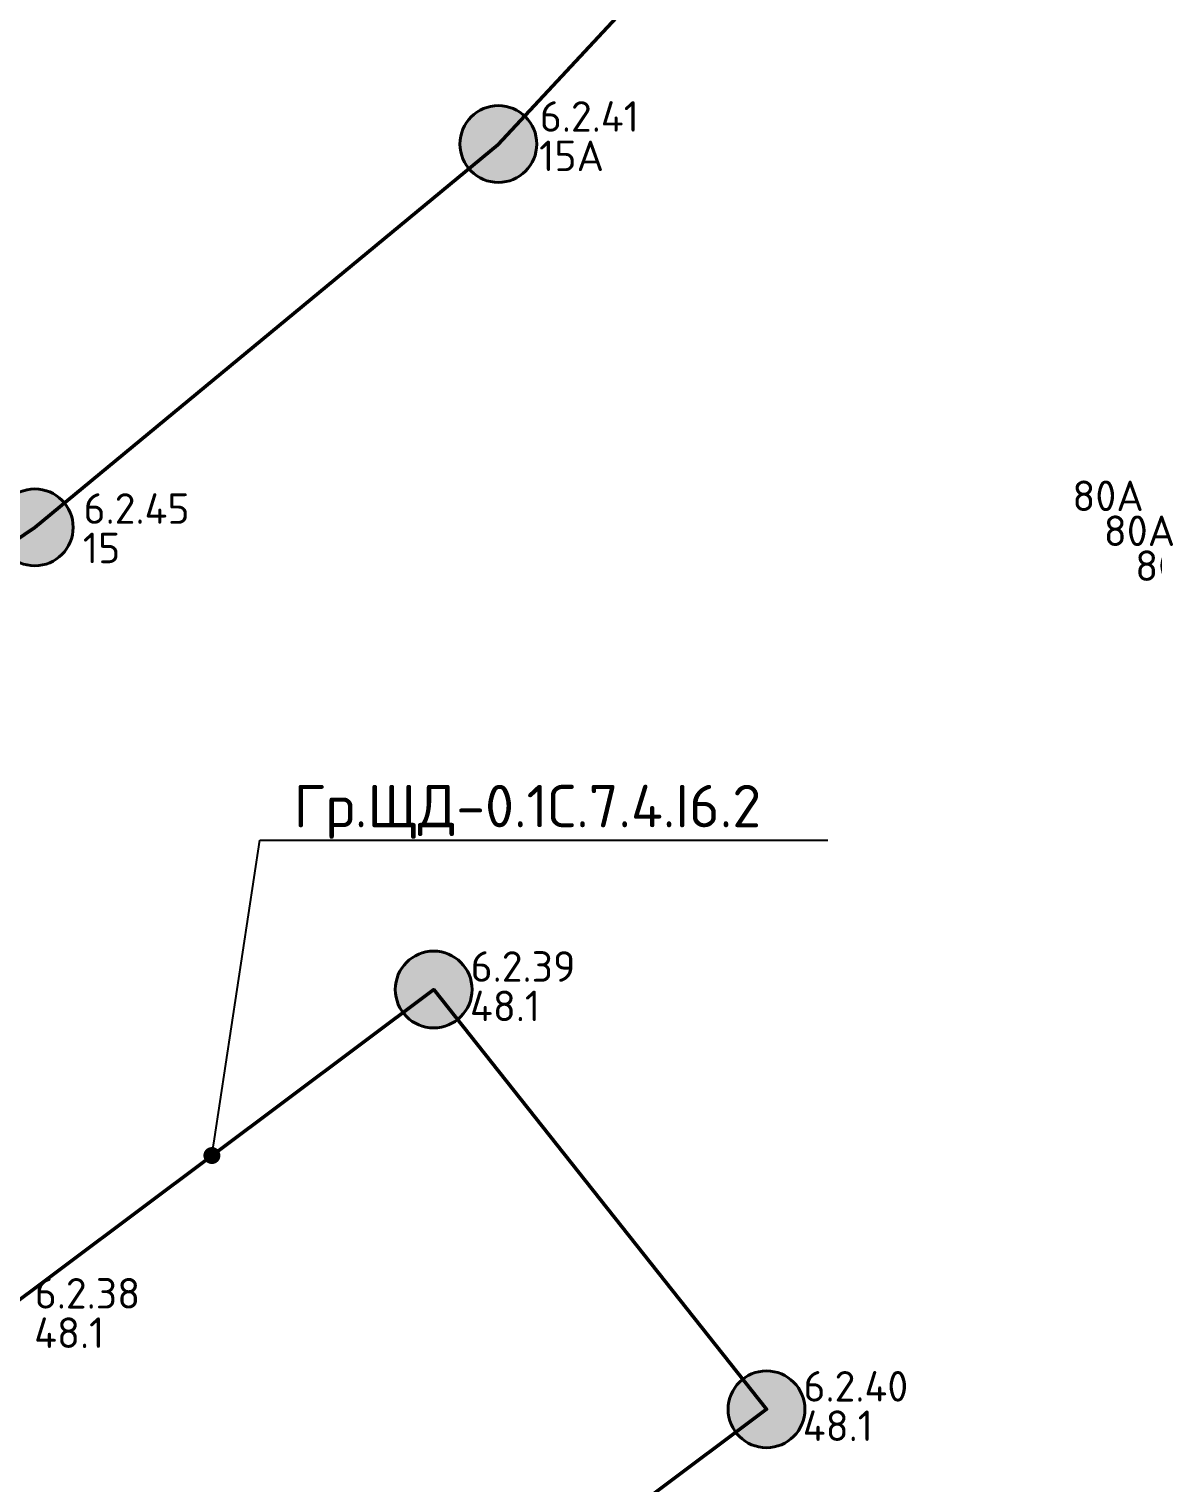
# Model space of a CAD drawing. Header units: millimetres. Extents: x -813692 to 807431, y 0 to 1813163.
# Drawn here: x 35330 to 41956, y 835078 to 843648 of the extents above; entities that cross this region are included whole.
import ezdxf
from ezdxf import colors
from ezdxf.entities.mleader import LeaderData, LeaderLine
from ezdxf.math import Vec2, Vec3

# ---------------------------------------------------------------- set-up
doc = ezdxf.new("R2010")
doc.units = ezdxf.units.MM
doc.layers.add('_Гр.ЩД-0.1С.7.4.I5.4', color=6, linetype='Continuous', lineweight=50)
doc.layers.add('_Гр.ЩД-0.1С.7.4.I6.2', color=6, linetype='Continuous', lineweight=50)
for name, color, linetype, lineweight, true_color in [('DLX_FL0_LUM 26', 7, 'Continuous', 40, 0x130bf4), ('DLX_FL0_LUM 27', 7, 'Continuous', 40, 0x130bf4), ('DLX_LUM 23', 7, 'Continuous', 40, 0x130bf4)]:
    doc.layers.add(name, color=color, linetype=linetype, lineweight=lineweight, true_color=true_color)
doc.styles.add('ISOCPEUR', font='isocpeur.ttf')
doc.styles.add('TableTextStyle', font='isocpeur.ttf')

# ---------------------------------------------------------------- blocks, each defined once
blk = doc.blocks.new('DIC29')
at = {"layer": '_Гр.ЩД-0.1С.7.4.I6.2', "color": 18, "true_color": 0x000000, "style": 'TableTextStyle'}
for s, p in [('15А', (7788.1, 11381.2, 1003)), ('15', (5098.1, 9070.1, 1003)), ('48.1', (7380.1, 6370.7, -497)), ('48.1', (4810.4, 4444.4, -497)), ('48.1', (9342.3, 3896.1, -497))]:
    blk.add_text(s, height=180, dxfattribs=at).set_placement(p)
at = {"layer": '_Гр.ЩД-0.1С.7.4.I6.2', "lineweight": 0, "ltscale": 100, "style": 'TableTextStyle'}
for tag, p, height in [('9А', (-1967.5, 33167), 180), ('9', (-2751, 32047.1), 180), ('9', (105.1, 31769.1), 180), ('S', (-998.4, 31492.9, -3), 250), ('9', (-678.4, 30649.2), 180), ('9А', (2177.7, 30371.1), 180), ('9', (1394.2, 29251.2), 180), ('9', (4250.3, 28973.1), 180), ('9', (3466.8, 27853.2), 180), ('9', (6322.9, 27575.1), 180), ('S', (5547.3, 26856.4, -3), 250), ('9', (5539.4, 26455.2), 180), ('9А', (8395.5, 26177.1), 180), ('9', (7612, 25057.3), 180), ('9', (10468.1, 24779.2), 180), ('9', (9684.6, 23659.3), 180), ('9', (12540.7, 23381.2), 180), ('9', (11757.2, 22261.3), 180), ('9А', (14613.3, 21983.2), 180), ('S', (13099.1, 21526.1, -3), 250), ('9', (13829.8, 20863.3), 180), ('9', (16685.9, 20585.2), 180), ('9', (15902.4, 19465.4), 180), ('9', (18758.5, 19187.3), 180), ('9', (17975, 18067.4), 180), ('9А', (20831.1, 17789.3), 180), ('S', (18900.8, 17640.4, -3), 250), ('9', (20047.6, 16669.4), 180), ('15', (12356.1, 16515.9, 1003), 180), ('9', (22903.7, 16391.3), 180), ('9', (22120.2, 15271.4), 180), ('9', (24976.3, 14993.3), 180), ('15', (10127.3, 14117.5, 1003), 180), ('9', (24192.8, 13873.4), 180), ('15А', (7792.2, 11613.4, 1003), 180), ('15', (5102.2, 9302.3, 1003), 180), ('15', (1975.7, 7059.4, 1003), 180), ('48.1', (7384.2, 6602.8, -497), 180), ('15А', (-1298.7, 4816, 1003), 180), ('48.1', (4814.5, 4676.5, -497), 180), ('48.1', (9346.4, 4128.3, -497), 180), ('48.1', (2141.9, 2908.9, -497), 180), ('48.1А', (6635.3, 2096.3, -497), 180), ('48.1', (-628, 1267.3, -497), 180), ('48.1', (3816.1, 231.2, -497), 180), ('48.1', (-3485, -205.3, -497), 180), ('48.1', (-6543.9, -1851.5, -497), 180), ('48.1А', (762, -1837.8, -497), 180), ('48.1', (-2251.7, -3391, -497), 180), ('48.1А', (-5338.9, -4770.6, -497), 180)]:
    blk.add_attdef(tag, p, '', height=height, dxfattribs=at)
blk = doc.blocks.new('DIC27')
at = {"layer": '_Гр.ЩД-0.1С.7.4.I5.4', "color": 18, "true_color": 0x000000, "style": 'TableTextStyle'}
for p in [(-7769.2, 5176.4, -497), (-7583.8, 4970.5, -497), (-7398.5, 4764.7, -497)]:
    blk.add_text('80А', height=180, dxfattribs=at).set_placement(p)
at = {"layer": '_Гр.ЩД-0.1С.7.4.I5.4', "lineweight": 0, "ltscale": 100, "style": 'TableTextStyle'}
for tag, p, height in [('80', (-5771.4, 6939.1, -497), 180), ('80', (-5586, 6733.3, -497), 180), ('80', (-5400.7, 6527.4, -497), 180), ('80', (-5215.3, 6321.6, -497), 180), ('80', (-5030, 6115.7, -497), 180), ('80', (-4844.6, 5909.9, -497), 180), ('80', (-4659.3, 5704, -497), 180), ('80А', (-7129.3, 5583.3, -497), 180), ('80А', (-6943.9, 5377.4, -497), 180), ('80А', (-6758.6, 5171.6, -497), 180), ('80А', (-6573.2, 4965.7, -497), 180), ('80', (-4500.5, 4874.6, -497), 180), ('80А', (-6387.9, 4759.9, -497), 180), ('80', (-4315.2, 4668.7, -497), 180), ('80А', (-6202.6, 4554, -497), 180), ('80', (-4129.8, 4462.9, -497), 180), ('80А', (-6017.2, 4348.2, -497), 180), ('80', (-3944.5, 4257, -497), 180), ('80', (-3759.1, 4051.2, -497), 180), ('S', (-5573.5, 3782.9), 250), ('80', (-3573.8, 3845.3, -497), 180), ('80', (-3388.4, 3639.5, -497), 180), ('80', (-5667.8, 3237.4, -497), 180), ('80', (-5482.5, 3031.5, -497), 180), ('80', (-5297.1, 2825.7, -497), 180), ('80', (-5111.8, 2619.8, -497), 180), ('80', (-4926.4, 2414, -497), 180), ('80', (-4741.1, 2208.1, -497), 180), ('80', (-4555.7, 2002.3, -497), 180), ('72', (-383.6, 540.7, -497), 180), ('47', (-4316.6, 4, -497), 180), ('45', (406.4, -248.5, -497), 180), ('75', (-2719.2, -780.6, -497), 180), ('48', (-1603, -785.5, -497), 180), ('48', (-438.1, -951.3, -497), 180), ('75', (-5704.7, -1279.5, -497), 180), ('48', (-3601.9, -1321, -497), 180), ('75', (778, -1736.8, -497), 180), ('74', (-48.8, -1861.1, -497), 180), ('45', (-2676.8, -1968.7, -497), 180), ('46', (-1566.3, -1927.3, -497), 180), ('75', (2489.3, -2100.7, -497), 180), ('75', (-4895.6, -2378.2, -497), 180), ('48', (-3742.6, -2551.7, -497), 180), ('48А', (1719.5, -2577.8, -497), 180), ('48', (-1567.4, -2926.9, -497), 180), ('48', (-2929.5, -3065.8, -497), 180), ('48А', (-5046.5, -3261.3, -497), 180), ('S', (-4256.6, -4269.8, -497), 250), ('48', (-566.9, -4195.1, -497), 180), ('75', (-2413.9, -4295.6, -497), 180), ('48', (774.2, -4301.3, -497), 180), ('48', (-4359.9, -4504, -497), 180), ('74', (-1647.1, -4896.7, -497), 180), ('48', (-555.8, -5497.9, -497), 180), ('48', (-2335.4, -6314.5, -497), 180), ('47', (-1057.2, -6441.4, -497), 180)]:
    blk.add_attdef(tag, p, '', height=height, dxfattribs=at)
blk = doc.blocks.new('A$Cab2378fa')
at = {"lineweight": 25}
h = blk.add_hatch(color=256, dxfattribs=at)
h.paths.add_polyline_path([(162.3, -156.8, 0.442338), (147.8, 177.8), (0, 0)])
h.paths.add_polyline_path([(-141.6, -170.3), (0, 0), (-163.2, 157.6, 0.430096)])
at = {"lineweight": 25, "true_color": 0xfff5f5}
h = blk.add_hatch(color=7, dxfattribs=at)
h.dxf.hatch_style = 1
h.paths.add_polyline_path([(0, 0), (-141.6, -170.3, 0.174923), (3, -222.4, 0.197808), (162.3, -156.8)])
h.paths.add_polyline_path([(-163.2, 157.6), (0, 0), (147.8, 177.8, 0.175398), (3, 230.2, 0.209014)])
blk.add_circle((3, 3.9), 226.3)
blk = doc.blocks.new('_Dot')
at = {"color": 0, "linetype": 'ByBlock', "lineweight": -2}
blk.add_line((-0.5, 0), (-1, 0), dxfattribs=at)
at = {"color": 0, "linetype": 'ByBlock', "const_width": 0.5}
blk.add_lwpolyline([(-0.25, 0, 1), (0.25, 0, 1)], format="xyb", close=True, dxfattribs=at)

msp = doc.modelspace()

# ---------------------------------------------------------------- linework, layer by layer
at = {"layer": '_Гр.ЩД-0.1С.7.4.I6.2', "ltscale": 100}
msp.add_lwpolyline([(43241.3, 853026.3), (46178.4, 851046.3), (43182.3, 847368.6), (42660.7, 847906.7), (40463.7, 845510.6), (38094, 842966.3), (35363.7, 840710.6), (32263.7, 838610.6), (28963.7, 836410.6), (30811.4, 833249.8), (29562.8, 832567), (23678.7, 829744), (24880.8, 826821.1), (28021.9, 828224.4), (31085.3, 829800.2), (34055.3, 831556.2), (36918.4, 833445.5), (39677.9, 835512), (37715.7, 837986.5), (35100.6, 836029.6), (32381.1, 834233.9)], dxfattribs=at)

# ---------------------------------------------------------------- block references
at = {"layer": '_Гр.ЩД-0.1С.7.4.I5.4', "color": 3, "lineweight": 0}
msp.add_blockref('DIC27', (49250, 835630), dxfattribs=at)
at = {"layer": '_Гр.ЩД-0.1С.7.4.I6.2', "color": 3, "lineweight": 0}
ref = msp.add_blockref('DIC29', (30549, 831429.3), dxfattribs=at)
ref.add_attrib('48.1', '6.2.38', (35363.5, 836105.9, -497), dxfattribs={"lineweight": 0, "ltscale": 100, "height": 180, "style": 'TableTextStyle'})
ref.add_attrib('48.1', '6.2.39', (37933.2, 838032.1, -497), dxfattribs={"lineweight": 0, "ltscale": 100, "height": 180, "style": 'TableTextStyle'})
ref.add_attrib('48.1', '6.2.40', (39895.4, 835557.6, -497), dxfattribs={"lineweight": 0, "ltscale": 100, "height": 180, "style": 'TableTextStyle'})
ref.add_attrib('15', '6.2.45', (35651.2, 840731.6, 1003), dxfattribs={"lineweight": 0, "ltscale": 100, "height": 180, "style": 'TableTextStyle'})
ref.add_attrib('15А', '6.2.41', (38341.2, 843042.7, 1003), dxfattribs={"lineweight": 0, "ltscale": 100, "height": 180, "style": 'TableTextStyle'})
at = {"layer": 'DLX_FL0_LUM 26', "ltscale": 100}
msp.add_blockref('A$Cab2378fa', (35360.7, 840706.7), dxfattribs=at)
at = {"layer": 'DLX_FL0_LUM 27', "ltscale": 100}
msp.add_blockref('A$Cab2378fa', (38094, 842966.3), dxfattribs=at)
at = {"layer": 'DLX_LUM 23', "ltscale": 100}
for p in [(37712.7, 837982.6), (39674.9, 835508.1)]:
    msp.add_blockref('A$Cab2378fa', p, dxfattribs=at)

# ---------------------------------------------------------------- leaders
at = {"layer": '_Гр.ЩД-0.1С.7.4.I6.2'}
ml = msp.add_multileader_mtext('Standard', dxfattribs=at)
ml.set_content('Гр.ЩД-0.1С.7.4.I6.2', color=256, style='ISOCPEUR')
ml.set_leader_properties()
ml.set_arrow_properties(name='DOT')
ml.build(insert=Vec2(0, 0))
ml.multileader.update_dxf_attribs({"has_dogleg": 0, "text_left_attachment_type": 6, "text_right_attachment_type": 6, "arrow_head_size": 100})
ctx = ml.context
ctx.base_point, ctx.char_height, ctx.arrow_head_size, ctx.landing_gap_size, ctx.plane_origin = Vec3(36689.7, 838867.8), 250, 100, 200, Vec3(123769.7, 967278.6)
ctx.left_attachment, ctx.right_attachment = 6, 6
notes = []
notes.append((ctx, [(0, (1, 1, 0), (36681.7, 838867.8), (1, 0), 8, [(1, [(36408.1, 837008)], 0, [])])]))
ctx.mtext.insert, ctx.mtext.flow_direction = Vec3(36889.7, 839192.8), 5
for ctx, leaders in notes:
    for number, flags, end, landing, length, lines in leaders:
        leader = LeaderData()
        leader.index, (leader.has_last_leader_line, leader.has_dogleg_vector, leader.attachment_direction) = number, flags
        leader.last_leader_point, leader.dogleg_vector, leader.dogleg_length = Vec3(end), Vec3(landing), length
        for number, points, colour, breaks in lines:
            line = LeaderLine()
            line.index, line.vertices, line.color, line.breaks = number, Vec3.list(points), colors.encode_raw_color(colour), breaks
            leader.lines.append(line)
        ctx.leaders.append(leader)

doc.saveas('drawing.dxf')
